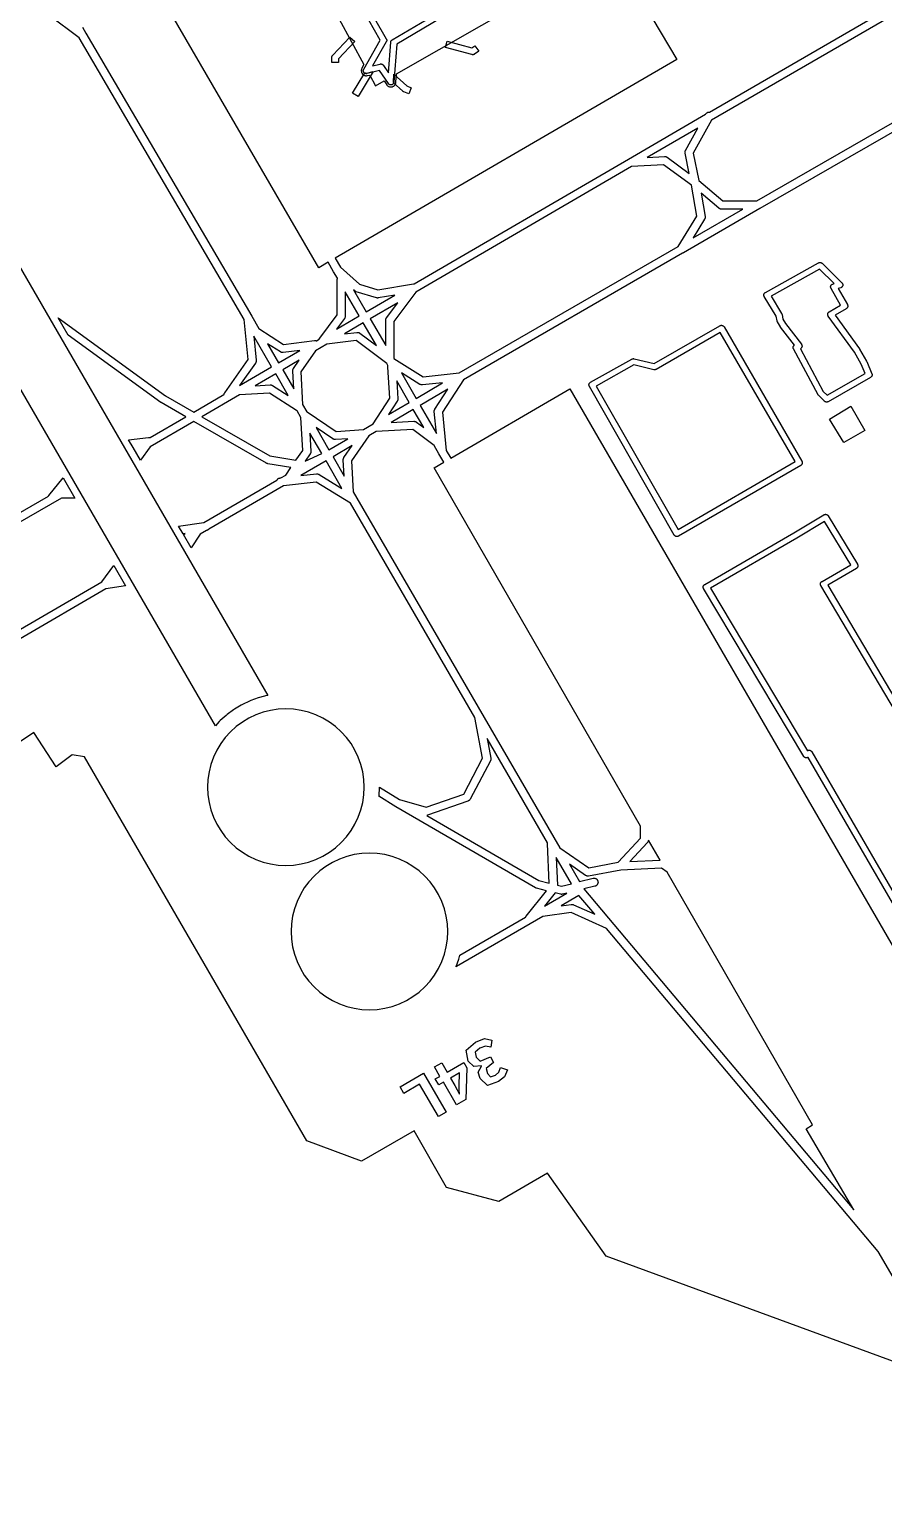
# Model space of a CAD drawing. Header units: millimetres. Extents: x 3 to 263, y 3 to 223.
# Drawn here: x 102.7 to 136.5, y 52.9 to 110.9 of the extents above; entities that cross this region are included whole.
import ezdxf

# ---------------------------------------------------------------- set-up
doc = ezdxf.new("R2010")
doc.units = ezdxf.units.MM
for name, color, linetype in [('CUT', 1, 'Continuous'), ('ENGRAVE_DARK', 7, 'Continuous'), ('ENGRAVE_LIGHT', 8, 'Continuous')]:
    doc.layers.add(name, color=color, linetype=linetype)

msp = doc.modelspace()

# ---------------------------------------------------------------- linework, layer by layer
at = {"layer": 'CUT'}
for points in [[(115.852, 80.317), (115.896, 80.618), (115.911, 80.922), (115.896, 81.226), (115.852, 81.527), (115.778, 81.822), (115.675, 82.108), (115.545, 82.383), (115.389, 82.644), (115.208, 82.889), (115.003, 83.114), (114.778, 83.318), (114.534, 83.5), (114.273, 83.656), (113.998, 83.786), (113.711, 83.889), (113.416, 83.962), (113.115, 84.007), (112.811, 84.022), (112.508, 84.007), (112.207, 83.962), (111.911, 83.889), (111.625, 83.786), (111.35, 83.656), (111.089, 83.5), (110.845, 83.318), (110.619, 83.114), (110.415, 82.889), (110.234, 82.644), (110.077, 82.383), (109.947, 82.108), (109.845, 81.822), (109.771, 81.527), (109.726, 81.226), (109.711, 80.922), (109.726, 80.618), (109.771, 80.317), (109.845, 80.022), (109.947, 79.736), (110.077, 79.461), (110.234, 79.2), (110.415, 78.955), (110.619, 78.73), (110.845, 78.526), (111.089, 78.345), (111.35, 78.188), (111.625, 78.058), (111.911, 77.956), (112.207, 77.882), (112.508, 77.837), (112.811, 77.822), (113.115, 77.837), (113.416, 77.882), (113.711, 77.956), (113.998, 78.058), (114.273, 78.188), (114.534, 78.345), (114.778, 78.526), (115.003, 78.73), (115.208, 78.955), (115.389, 79.2), (115.545, 79.461), (115.675, 79.736), (115.778, 80.022), (115.852, 80.317)], [(119.202, 74.906), (119.217, 75.21), (119.202, 75.514), (119.158, 75.814), (119.084, 76.11), (118.981, 76.396), (118.851, 76.671), (118.695, 76.932), (118.514, 77.176), (118.309, 77.402), (118.084, 77.606), (117.839, 77.787), (117.579, 77.944), (117.304, 78.074), (117.017, 78.176), (116.722, 78.25), (116.421, 78.295), (116.117, 78.31), (115.813, 78.295), (115.512, 78.25), (115.217, 78.176), (114.931, 78.074), (114.656, 77.944), (114.395, 77.787), (114.151, 77.606), (113.925, 77.402), (113.721, 77.176), (113.54, 76.932), (113.383, 76.671), (113.253, 76.396), (113.151, 76.11), (113.077, 75.814), (113.032, 75.514), (113.017, 75.21), (113.032, 74.906), (113.077, 74.605), (113.151, 74.31), (113.253, 74.023), (113.383, 73.748), (113.54, 73.487), (113.721, 73.243), (113.925, 73.018), (114.151, 72.813), (114.395, 72.632), (114.656, 72.476), (114.931, 72.346), (115.217, 72.243), (115.512, 72.169), (115.813, 72.125), (116.117, 72.11), (116.421, 72.125), (116.722, 72.169), (117.017, 72.243), (117.304, 72.346), (117.579, 72.476), (117.839, 72.632), (118.084, 72.813), (118.309, 73.018), (118.514, 73.243), (118.695, 73.487), (118.851, 73.748), (118.981, 74.023), (119.084, 74.31), (119.158, 74.605), (119.202, 74.906)]]:
    msp.add_lwpolyline(points, close=True, dxfattribs=at)
msp.add_lwpolyline([(172.52, 65.32), (156.44, 55.88), (156.36, 55.96), (156.2, 55.88), (156.2, 55.8), (151.24, 52.92), (125.48, 62.36), (123.16, 65.64), (121.24, 64.52), (119.16, 65.08), (117.88, 67.32), (115.8, 66.12), (113.64, 66.92), (104.84, 82.12), (104.36, 82.2), (103.72, 81.72), (102.84, 83.08), (97.48, 79.48)], dxfattribs=at)
at = {"layer": 'ENGRAVE_DARK'}
msp.add_lwpolyline([(64.539, 166.732), (112.097, 84.552), (112.061, 84.545), (112.061, 84.545), (111.766, 84.471), (111.709, 84.454), (111.423, 84.351), (111.369, 84.328), (111.094, 84.198), (111.042, 84.171), (110.781, 84.014), (110.732, 83.982), (110.487, 83.8), (110.442, 83.763), (110.216, 83.559), (110.175, 83.517), (110.021, 83.348), (62.463, 165.528)], dxfattribs=at)
for points in [[(115.345, 110.609), (115.535, 110.431), (114.89, 109.748), (114.89, 109.6), (114.63, 109.6), (114.63, 109.8), (114.631, 109.812), (114.632, 109.824), (114.635, 109.836), (114.639, 109.848), (114.644, 109.859), (114.65, 109.87), (114.657, 109.88), (114.665, 109.889), (115.345, 110.609)], [(120.179, 109.912), (120.166, 109.914), (119.126, 110.194), (119.194, 110.446), (120.173, 110.182), (120.282, 110.264), (120.438, 110.056), (120.278, 109.936), (120.267, 109.929), (120.256, 109.922), (120.244, 109.917), (120.231, 109.914), (120.218, 109.911), (120.205, 109.91), (120.192, 109.91), (120.179, 109.912)], [(115.951, 109.188), (115.96, 109.184), (115.969, 109.181), (115.979, 109.179), (115.989, 109.178), (115.998, 109.178), (116.008, 109.179), (116.018, 109.181), (116.266, 109.243), (115.671, 108.253), (115.449, 108.387), (115.935, 109.197), (115.942, 109.192), (115.951, 109.188)], [(117.087, 109.14), (117.591, 108.672), (117.768, 108.601), (117.672, 108.359), (117.472, 108.439), (117.461, 108.444), (117.45, 108.45), (117.441, 108.457), (117.432, 108.465), (117.061, 108.809), (117.063, 108.817), (117.064, 108.827), (117.087, 109.14)], [(134.32, 95.48), (135.16, 96), (135.72, 95.04), (134.88, 94.56), (134.32, 95.48)], [(120.343, 70.241), (120.498, 70.076), (120.901, 70.25), (121.028, 70.03), (120.73, 69.793), (120.785, 69.592), (120.909, 69.463), (121.098, 69.526), (121.237, 69.642), (121.307, 69.831), (121.573, 69.735), (121.455, 69.463), (121.222, 69.277), (120.783, 69.12), (120.491, 69.392), (120.412, 69.636), (120.55, 69.878), (120.544, 69.888), (120.241, 69.86), (120.025, 70.081), (119.943, 70.508), (120.316, 70.83), (120.665, 70.971), (120.953, 70.912), (120.921, 70.636), (120.703, 70.675), (120.487, 70.596), (120.3, 70.438), (120.343, 70.241)], [(117.327, 69.061), (118.26, 69.601), (119.15, 68.062), (118.843, 67.884), (118.101, 69.165), (117.476, 68.803), (117.327, 69.061)], [(119.04, 69.243), (118.858, 69.137), (118.722, 69.372), (118.905, 69.477), (118.689, 69.849), (118.974, 70.014), (119.189, 69.642), (119.846, 70.022), (119.967, 69.812), (119.924, 68.565), (119.556, 68.352), (119.04, 69.243)], [(119.664, 69.099), (119.684, 69.615), (119.325, 69.407), (119.497, 69.11), (119.588, 68.947), (119.672, 68.779), (119.682, 68.785), (119.671, 68.939), (119.664, 69.099)]]:
    msp.add_lwpolyline(points, close=True, dxfattribs=at)
at = {"layer": 'ENGRAVE_LIGHT'}
for points in [[(114.92, 111.32), (115.901, 109.521), (115.82, 109.378), (115.811, 109.36), (115.804, 109.342), (115.798, 109.323), (115.795, 109.304), (115.793, 109.285), (115.794, 109.265), (115.796, 109.246), (115.8, 109.227), (115.806, 109.209), (115.814, 109.191), (115.823, 109.174), (115.834, 109.158), (115.846, 109.143), (115.86, 109.129), (115.875, 109.117), (115.892, 109.106), (115.909, 109.097), (115.927, 109.09), (115.946, 109.084), (115.965, 109.08), (115.984, 109.079), (116.003, 109.079), (116.023, 109.081), (116.042, 109.084), (116.128, 109.106), (116.36, 108.68), (116.697, 108.873), (116.798, 108.723), (116.809, 108.707), (116.823, 108.692), (116.837, 108.679), (116.853, 108.667), (116.87, 108.657), (116.888, 108.649), (116.907, 108.642), (116.926, 108.638), (116.946, 108.635), (116.966, 108.634), (116.986, 108.635), (117.005, 108.638), (117.024, 108.643), (117.043, 108.65), (117.061, 108.659), (117.078, 108.669), (117.093, 108.681), (117.108, 108.695), (117.121, 108.71), (117.132, 108.726), (117.142, 108.743), (117.15, 108.761), (117.157, 108.78), (117.161, 108.8), (117.163, 108.819), (117.188, 109.154), (125.72, 114.04), (128.28, 109.72), (114.762, 101.854), (114.966, 101.502), (115.72, 100.823), (116.45, 100.604), (117.854, 100.838), (117.856, 100.838), (117.857, 100.838), (117.863, 100.839), (117.869, 100.84), (117.871, 100.84), (117.873, 100.84), (117.879, 100.84), (117.885, 100.84), (117.887, 100.84), (126.359, 105.778), (126.36, 105.778), (126.36, 105.778), (129.417, 107.552), (129.42, 107.558), (129.428, 107.571), (129.438, 107.583), (129.449, 107.595), (129.461, 107.605), (129.473, 107.614), (129.487, 107.622), (129.501, 107.629), (129.516, 107.634), (129.531, 107.637), (129.547, 107.639), (129.563, 107.64), (129.568, 107.64), (140.84, 114.178)], [(104.76, 111.003), (104.899, 110.76), (111.458, 99.561), (111.458, 99.56), (111.459, 99.56), (111.739, 99.075), (112.718, 98.446), (113.94, 98.599), (113.944, 98.599), (113.947, 98.599), (113.951, 98.6), (113.956, 98.6), (113.959, 98.6), (113.963, 98.6), (113.967, 98.6), (113.972, 98.6), (113.975, 98.599), (113.978, 98.599), (113.983, 98.598), (113.987, 98.598), (113.99, 98.597), (113.994, 98.596), (113.998, 98.595), (114.002, 98.594), (114.006, 98.593), (114.009, 98.592), (114.013, 98.591), (114.017, 98.589), (114.02, 98.588), (114.022, 98.587), (114.128, 98.649), (114.128, 98.649), (114.13, 98.655), (114.13, 98.657), (114.131, 98.658), (114.133, 98.664), (114.136, 98.669), (114.137, 98.671), (114.137, 98.673), (114.14, 98.678), (114.143, 98.683), (114.144, 98.685), (114.145, 98.686), (114.149, 98.691), (114.152, 98.696), (114.84, 99.613), (114.84, 101), (114.841, 101.016), (114.843, 101.031), (114.847, 101.046), (114.852, 101.06), (114.701, 101.32), (114.486, 101.693), (114.12, 101.48), (107.162, 113.458)], [(146.416, 112.368), (131.56, 103.821), (128.539, 102.075), (128.533, 102.07), (128.52, 102.061), (128.506, 102.054), (128.499, 102.052), (119.833, 97.041), (119.005, 95.76), (119.156, 94.25), (119.335, 93.941), (124.04, 96.68), (140.68, 67.96), (140.2, 67.64), (143.08, 62.6), (139.271, 60.352), (141.115, 59.638), (142.175, 59.562), (142.175, 59.562), (142.93, 59.864), (167.934, 74.404)], [(137.8, 59.88), (136.238, 62.549), (125.497, 75.333), (125.495, 75.334), (124.096, 75.955), (122.979, 75.806), (119.56, 73.822), (119.557, 73.82), (119.554, 73.818), (119.55, 73.816), (119.546, 73.814), (119.543, 73.813), (119.543, 73.813), (119.546, 73.821), (119.649, 74.108), (119.666, 74.164), (119.692, 74.268), (122.291, 75.777), (122.291, 75.779), (122.298, 75.794), (122.306, 75.807), (122.315, 75.82), (123.119, 76.825), (122.721, 76.925), (122.707, 76.929), (122.693, 76.935), (122.68, 76.942), (117.16, 80.142), (117.157, 80.143), (117.155, 80.144), (116.493, 80.56), (116.496, 80.589), (116.511, 80.893), (116.511, 80.927), (117.306, 80.428), (118.355, 80.128), (119.848, 80.65), (120.592, 82.065), (120.284, 83.682), (115.362, 92.165), (114.003, 92.995), (112.715, 92.852), (109.759, 91.134), (109.758, 91.132), (109.747, 91.121), (109.735, 91.111), (109.722, 91.102), (109.708, 91.095), (109.693, 91.089), (109.678, 91.085), (109.674, 91.084), (109.416, 90.934), (109.065, 90.391), (108.758, 90.921), (108.828, 90.962), (108.741, 90.95), (108.568, 91.249), (109.565, 91.391), (112.457, 93.072), (112.458, 93.074), (112.466, 93.087), (112.475, 93.1), (112.485, 93.112), (112.497, 93.122), (112.509, 93.132), (112.523, 93.14), (112.537, 93.147), (112.552, 93.153), (112.567, 93.157), (112.582, 93.159), (112.612, 93.162), (112.804, 93.274), (113.009, 93.57), (112.094, 93.722), (112.089, 93.723), (112.084, 93.724), (112.081, 93.725), (112.078, 93.726), (112.074, 93.727), (112.069, 93.728), (112.066, 93.729), (112.063, 93.73), (112.059, 93.732), (112.054, 93.734), (112.052, 93.736), (112.049, 93.737), (112.045, 93.739), (112.04, 93.741), (109.173, 95.395), (107.445, 94.391), (107.057, 93.861), (106.765, 94.365), (106.771, 94.369), (106.763, 94.368), (106.588, 94.671), (107.382, 94.759), (107.387, 94.759), (107.391, 94.76), (107.395, 94.76), (107.398, 94.76), (107.402, 94.76), (107.407, 94.76), (107.41, 94.76), (107.414, 94.759), (107.418, 94.759), (107.423, 94.758), (107.426, 94.758), (107.429, 94.757), (107.434, 94.756), (107.436, 94.756), (108.853, 95.58), (107.88, 96.141), (107.88, 96.142), (107.879, 96.142), (107.873, 96.146), (107.867, 96.15), (107.867, 96.15), (107.866, 96.15), (104.192, 98.811), (103.798, 99.491), (108.047, 96.414), (109.172, 95.765), (110.361, 96.456), (110.361, 96.46), (110.364, 96.475), (110.368, 96.49), (110.374, 96.505), (110.381, 96.519), (110.389, 96.532), (111.315, 97.844), (111.164, 99.43), (104.638, 110.571), (103.434, 111.475)], [(119.268, 111.55), (117.195, 110.329), (117.084, 108.825), (117.082, 108.813), (117.08, 108.802), (117.076, 108.79), (117.071, 108.78), (117.065, 108.769), (117.058, 108.76), (117.05, 108.751), (117.042, 108.742), (117.032, 108.735), (117.022, 108.729), (117.011, 108.724), (117, 108.72), (116.989, 108.717), (116.977, 108.715), (116.965, 108.714), (116.953, 108.714), (116.941, 108.716), (116.93, 108.719), (116.919, 108.723), (116.908, 108.728), (116.898, 108.734), (116.888, 108.741), (116.879, 108.749), (116.871, 108.758), (116.864, 108.767), (116.518, 109.286), (116.022, 109.162), (116.011, 109.16), (115.999, 109.158), (115.988, 109.158), (115.976, 109.16), (115.965, 109.162), (115.953, 109.165), (115.943, 109.17), (115.932, 109.175), (115.923, 109.181), (115.913, 109.189), (115.905, 109.197), (115.898, 109.206), (115.891, 109.216), (115.885, 109.226), (115.881, 109.236), (115.877, 109.248), (115.875, 109.259), (115.874, 109.271), (115.873, 109.282), (115.874, 109.294), (115.876, 109.305), (115.88, 109.317), (115.884, 109.327), (115.889, 109.338), (116.542, 110.48), (116.09, 111.27)], [(116.323, 111.347), (116.784, 110.54), (116.789, 110.529), (116.794, 110.519), (116.797, 110.508), (116.799, 110.497), (116.8, 110.486), (116.8, 110.474), (116.799, 110.463), (116.797, 110.452), (116.794, 110.441), (116.789, 110.431), (116.784, 110.42), (116.237, 109.463), (116.542, 109.539), (116.553, 109.542), (116.565, 109.543), (116.576, 109.543), (116.587, 109.542), (116.598, 109.54), (116.609, 109.537), (116.62, 109.533), (116.63, 109.528), (116.64, 109.522), (116.649, 109.515), (116.657, 109.507), (116.665, 109.499), (116.671, 109.489), (116.87, 109.191), (116.96, 110.409), (116.962, 110.42), (116.964, 110.432), (116.968, 110.443), (116.972, 110.453), (116.978, 110.463), (116.985, 110.473), (116.992, 110.482), (117, 110.49), (117.009, 110.497), (117.019, 110.503), (119.259, 111.823)], [(100.505, 90.759), (103.418, 92.433), (103.418, 92.434), (103.426, 92.447), (103.435, 92.46), (103.996, 93.161), (104.459, 92.36), (103.932, 92.36), (100.44, 90.353)], [(137.662, 74.865), (133.467, 82.1), (133.461, 82.096), (133.45, 82.091), (133.439, 82.087), (133.428, 82.083), (133.417, 82.081), (133.405, 82.08), (133.393, 82.08), (133.382, 82.081), (133.37, 82.084), (133.359, 82.087), (133.348, 82.092), (133.338, 82.097), (133.328, 82.104), (133.319, 82.111), (133.311, 82.12), (133.303, 82.129), (133.297, 82.139), (129.337, 88.779), (129.331, 88.789), (129.327, 88.8), (129.323, 88.811), (129.321, 88.823), (129.32, 88.835), (129.32, 88.847), (129.321, 88.859), (129.324, 88.87), (129.327, 88.881), (129.332, 88.892), (129.338, 88.903), (129.344, 88.913), (129.352, 88.922), (129.361, 88.93), (129.37, 88.937), (129.38, 88.944), (132.899, 90.983), (134.098, 91.703), (134.109, 91.708), (134.119, 91.713), (134.131, 91.716), (134.142, 91.719), (134.154, 91.72), (134.166, 91.72), (134.177, 91.719), (134.189, 91.716), (134.2, 91.713), (134.211, 91.709), (134.221, 91.703), (134.231, 91.697), (134.24, 91.689), (134.249, 91.681), (134.256, 91.672), (134.263, 91.662), (135.423, 89.742), (135.428, 89.732), (135.433, 89.721), (135.436, 89.709), (135.439, 89.698), (135.44, 89.686), (135.44, 89.674), (135.439, 89.662), (135.436, 89.65), (135.433, 89.639), (135.428, 89.628), (135.422, 89.617), (135.416, 89.608), (135.408, 89.598), (135.4, 89.59), (135.39, 89.583), (135.38, 89.576), (134.245, 88.917), (137.077, 84.142)], [(136.931, 83.918), (133.977, 88.899), (133.971, 88.909), (133.967, 88.92), (133.963, 88.932), (133.961, 88.943), (133.96, 88.955), (133.96, 88.967), (133.961, 88.979), (133.964, 88.99), (133.967, 89.002), (133.972, 89.012), (133.978, 89.023), (133.984, 89.033), (133.992, 89.042), (134.001, 89.05), (134.01, 89.057), (134.02, 89.064), (135.154, 89.722), (134.119, 91.436), (133.022, 90.777), (133.02, 90.776), (129.605, 88.797), (133.442, 82.364), (133.449, 82.368), (133.46, 82.373), (133.471, 82.378), (133.482, 82.381), (133.494, 82.383), (133.505, 82.384), (133.517, 82.384), (133.529, 82.383), (133.54, 82.38), (133.552, 82.377), (133.563, 82.372), (133.573, 82.367), (133.583, 82.36), (133.592, 82.352), (133.6, 82.344), (133.607, 82.335), (133.614, 82.325), (137.93, 74.881)], [(102.15, 87.077), (105.534, 89.047), (106.005, 89.688), (106.468, 88.889), (105.688, 88.766), (102.297, 86.793)]]:
    msp.add_lwpolyline(points, dxfattribs=at)
for points in [[(143.252, 113.079), (142.301, 113.956), (140.967, 113.882), (129.654, 107.319), (128.928, 106.014), (129.146, 104.926), (130.099, 104.12), (131.437, 104.12), (142.702, 110.6), (142.704, 110.605), (143.472, 111.833), (143.252, 113.079)], [(128.601, 106.057), (128.603, 106.073), (128.607, 106.088), (128.613, 106.103), (128.62, 106.118), (129.114, 107.006), (127.102, 105.839), (127.791, 105.88), (127.806, 105.88), (127.822, 105.878), (127.838, 105.876), (127.853, 105.871), (127.867, 105.865), (127.881, 105.858), (127.895, 105.849), (128.762, 105.213), (128.603, 106.009), (128.601, 106.025), (128.6, 106.041), (128.601, 106.057)], [(117.08, 99.347), (117.08, 97.889), (118.238, 97.165), (119.669, 97.316), (128.328, 102.322), (129.072, 103.513), (128.854, 104.749), (127.752, 105.557), (126.488, 105.483), (117.95, 100.506), (117.08, 99.347)], [(130.008, 103.803), (129.993, 103.807), (129.978, 103.813), (129.963, 103.82), (129.949, 103.828), (129.937, 103.838), (129.234, 104.432), (129.398, 103.508), (129.4, 103.491), (129.4, 103.474), (129.398, 103.458), (129.395, 103.441), (129.39, 103.425), (129.384, 103.41), (129.376, 103.395), (128.918, 102.664), (130.884, 103.8), (130.04, 103.8), (130.024, 103.801), (130.008, 103.803)], [(131.737, 100.338), (131.731, 100.349), (131.727, 100.36), (131.723, 100.372), (131.721, 100.383), (131.72, 100.395), (131.72, 100.407), (131.722, 100.419), (131.724, 100.431), (131.728, 100.442), (131.733, 100.454), (131.738, 100.464), (131.745, 100.474), (131.753, 100.483), (131.762, 100.491), (131.772, 100.499), (131.782, 100.505), (133.883, 101.672), (133.894, 101.678), (133.905, 101.682), (133.916, 101.685), (133.928, 101.687), (133.94, 101.687), (133.952, 101.687), (133.963, 101.685), (133.975, 101.683), (133.986, 101.679), (133.997, 101.674), (134.007, 101.668), (134.017, 101.661), (134.025, 101.653), (134.807, 100.887), (134.815, 100.878), (134.822, 100.869), (134.828, 100.859), (134.833, 100.848), (134.837, 100.837), (134.84, 100.826), (134.842, 100.815), (134.843, 100.803), (134.842, 100.791), (134.841, 100.78), (134.838, 100.768), (134.835, 100.757), (134.83, 100.747), (134.824, 100.736), (134.817, 100.727), (134.81, 100.718), (134.801, 100.71), (134.792, 100.703), (134.782, 100.697), (134.772, 100.691), (134.761, 100.687), (134.658, 100.653), (135.024, 100.02), (135.029, 100.01), (135.034, 99.999), (135.037, 99.987), (135.039, 99.976), (135.04, 99.964), (135.04, 99.952), (135.038, 99.941), (135.036, 99.929), (135.032, 99.918), (135.028, 99.907), (135.022, 99.897), (135.016, 99.887), (135.008, 99.878), (135, 99.87), (134.99, 99.863), (134.981, 99.856), (134.541, 99.599), (135.497, 98.27), (135.504, 98.26), (135.784, 97.78), (135.791, 97.766), (135.991, 97.286), (135.995, 97.275), (135.998, 97.264), (135.999, 97.253), (136, 97.241), (136, 97.23), (135.998, 97.218), (135.995, 97.207), (135.992, 97.196), (135.987, 97.185), (135.981, 97.175), (135.974, 97.166), (135.967, 97.157), (135.958, 97.149), (135.949, 97.142), (135.94, 97.136), (134.26, 96.176), (134.249, 96.17), (134.238, 96.166), (134.226, 96.163), (134.214, 96.161), (134.202, 96.16), (134.19, 96.16), (134.178, 96.162), (134.166, 96.165), (134.155, 96.169), (134.144, 96.174), (134.134, 96.18), (134.124, 96.187), (134.115, 96.195), (133.888, 96.423), (133.88, 96.431), (133.873, 96.441), (133.867, 96.451), (132.894, 98.263), (132.889, 98.274), (132.885, 98.285), (132.882, 98.297), (132.881, 98.308), (132.88, 98.32), (132.881, 98.332), (132.882, 98.344), (132.885, 98.355), (132.889, 98.366), (132.894, 98.377), (132.901, 98.387), (132.908, 98.397), (132.916, 98.405), (132.925, 98.413), (132.929, 98.417), (132.384, 99.128), (132.376, 99.14), (132.257, 99.338), (132.251, 99.35), (132.246, 99.363), (132.242, 99.376), (132.206, 99.556), (131.737, 100.338)], [(132.579, 99.269), (133.205, 98.451), (133.212, 98.441), (133.217, 98.431), (133.222, 98.42), (133.226, 98.409), (133.228, 98.398), (133.23, 98.386), (133.23, 98.375), (133.229, 98.363), (133.227, 98.352), (133.224, 98.341), (133.22, 98.33), (133.215, 98.319), (133.209, 98.309), (133.202, 98.3), (133.194, 98.292), (133.185, 98.284), (133.176, 98.277), (133.166, 98.271), (133.163, 98.27), (134.07, 96.58), (134.22, 96.43), (135.728, 97.292), (135.572, 97.666), (135.299, 98.135), (134.269, 99.566), (134.262, 99.576), (134.257, 99.586), (134.253, 99.597), (134.249, 99.608), (134.247, 99.62), (134.246, 99.632), (134.246, 99.643), (134.248, 99.655), (134.25, 99.667), (134.254, 99.678), (134.258, 99.689), (134.264, 99.699), (134.271, 99.709), (134.278, 99.718), (134.286, 99.726), (134.296, 99.733), (134.305, 99.74), (134.756, 100.003), (134.376, 100.66), (134.371, 100.67), (134.366, 100.681), (134.363, 100.693), (134.361, 100.704), (134.36, 100.716), (134.36, 100.728), (134.362, 100.74), (134.364, 100.751), (134.368, 100.763), (134.373, 100.773), (134.378, 100.784), (134.385, 100.793), (134.393, 100.802), (134.401, 100.811), (134.411, 100.818), (134.42, 100.824), (134.431, 100.83), (134.442, 100.834), (134.499, 100.853), (133.921, 101.419), (132.007, 100.355), (132.423, 99.662), (132.429, 99.65), (132.434, 99.637), (132.438, 99.624), (132.474, 99.444), (132.579, 99.269)], [(115.154, 99.516), (115.149, 99.502), (115.143, 99.489), (115.136, 99.476), (115.128, 99.464), (114.819, 99.052), (115.711, 99.572), (115.16, 100.526), (115.16, 99.56), (115.159, 99.545), (115.157, 99.531), (115.154, 99.516)], [(117.116, 100.39), (116.466, 100.282), (116.452, 100.28), (116.437, 100.28), (116.423, 100.281), (116.408, 100.283), (116.394, 100.287), (115.594, 100.527), (115.577, 100.533), (115.562, 100.541), (115.547, 100.55), (115.533, 100.561), (115.484, 100.605), (115.988, 99.733), (117.116, 100.39)], [(116.766, 99.444), (116.771, 99.458), (116.777, 99.471), (116.784, 99.484), (116.792, 99.496), (117.239, 100.092), (116.148, 99.456), (116.76, 98.397), (116.76, 99.4), (116.761, 99.415), (116.763, 99.429), (116.766, 99.444)], [(115.667, 98.918), (115.682, 98.914), (115.696, 98.91), (115.71, 98.904), (115.723, 98.897), (115.736, 98.888), (116.39, 98.398), (115.872, 99.295), (115.127, 98.861), (115.621, 98.919), (115.636, 98.92), (115.652, 98.92), (115.667, 98.918)], [(128.249, 90.844), (128.237, 90.848), (128.227, 90.853), (128.216, 90.858), (128.207, 90.865), (128.198, 90.873), (128.189, 90.881), (128.182, 90.891), (128.176, 90.9), (124.816, 96.78), (124.81, 96.791), (124.806, 96.802), (124.803, 96.813), (124.801, 96.825), (124.8, 96.837), (124.8, 96.849), (124.802, 96.86), (124.804, 96.872), (124.808, 96.883), (124.813, 96.894), (124.819, 96.904), (124.826, 96.914), (124.833, 96.923), (124.842, 96.931), (124.851, 96.938), (124.861, 96.945), (126.501, 97.865), (126.511, 97.87), (126.522, 97.874), (126.532, 97.877), (126.543, 97.879), (126.555, 97.88), (126.566, 97.88), (126.577, 97.879), (126.588, 97.877), (127.381, 97.688), (129.98, 99.184), (129.991, 99.189), (130.002, 99.194), (130.013, 99.197), (130.024, 99.199), (130.036, 99.2), (130.048, 99.2), (130.06, 99.198), (130.071, 99.196), (130.082, 99.192), (130.093, 99.188), (130.103, 99.182), (130.113, 99.175), (130.122, 99.168), (130.13, 99.159), (130.137, 99.15), (130.144, 99.14), (133.224, 93.82), (133.229, 93.81), (133.234, 93.799), (133.237, 93.787), (133.239, 93.776), (133.24, 93.764), (133.24, 93.752), (133.238, 93.741), (133.236, 93.729), (133.232, 93.718), (133.228, 93.707), (133.222, 93.697), (133.215, 93.687), (133.208, 93.678), (133.199, 93.67), (133.19, 93.663), (133.18, 93.656), (128.34, 90.856), (128.33, 90.851), (128.319, 90.846), (128.307, 90.843), (128.296, 90.841), (128.284, 90.84), (128.272, 90.84), (128.26, 90.842), (128.249, 90.844)], [(111.639, 97.815), (111.64, 97.799), (111.639, 97.783), (111.637, 97.767), (111.632, 97.751), (111.627, 97.736), (111.619, 97.721), (111.611, 97.708), (110.982, 96.818), (112.248, 97.554), (111.549, 98.764), (111.639, 97.815)], [(114.434, 98.457), (113.985, 98.196), (113.403, 97.354), (113.474, 96.072), (113.645, 95.775), (113.649, 95.773), (114.804, 95.003), (115.877, 95.075), (116.261, 95.302), (116.917, 96.322), (116.84, 97.55), (116.84, 97.566), (116.841, 97.581), (116.844, 97.597), (116.847, 97.606), (116.798, 97.692), (115.595, 98.594), (114.434, 98.457)], [(127.406, 97.44), (127.395, 97.44), (127.383, 97.441), (127.372, 97.443), (126.578, 97.632), (125.084, 96.795), (128.324, 91.124), (132.956, 93.804), (129.996, 98.916), (127.46, 97.456), (127.45, 97.451), (127.439, 97.447), (127.428, 97.443), (127.417, 97.441), (127.406, 97.44)], [(112.7, 98.121), (112.684, 98.12), (112.668, 98.12), (112.652, 98.122), (112.637, 98.126), (112.622, 98.131), (112.607, 98.137), (112.593, 98.145), (112.088, 98.47), (112.525, 97.715), (113.365, 98.204), (112.7, 98.121)], [(113.08, 97.406), (113.081, 97.421), (113.084, 97.436), (113.088, 97.451), (113.094, 97.465), (113.1, 97.478), (113.108, 97.491), (113.333, 97.815), (112.685, 97.438), (113.119, 96.685), (113.08, 97.391), (113.08, 97.406)], [(112.272, 96.823), (112.287, 96.815), (112.905, 96.417), (112.408, 97.277), (111.593, 96.802), (112.19, 96.84), (112.207, 96.84), (112.224, 96.838), (112.24, 96.835), (112.256, 96.83), (112.272, 96.823)], [(117.235, 96.24), (117.23, 96.224), (117.223, 96.208), (117.215, 96.193), (116.874, 95.664), (117.691, 96.147), (117.195, 97.004), (117.24, 96.29), (117.24, 96.273), (117.238, 96.256), (117.235, 96.24)], [(118.202, 96.84), (118.186, 96.841), (118.171, 96.843), (118.157, 96.846), (118.142, 96.851), (118.128, 96.857), (118.115, 96.864), (117.38, 97.324), (117.966, 96.309), (119.006, 96.924), (118.217, 96.841), (118.202, 96.84)], [(112.175, 94.033), (113.21, 93.86), (113.477, 94.246), (113.405, 95.552), (113.253, 95.815), (113.253, 95.815), (113.25, 95.816), (113.247, 95.818), (113.243, 95.82), (113.239, 95.822), (113.236, 95.824), (113.233, 95.825), (112.158, 96.517), (110.975, 96.443), (109.492, 95.581), (112.175, 94.033)], [(118.681, 95.815), (118.683, 95.83), (118.686, 95.845), (118.692, 95.86), (118.698, 95.874), (118.706, 95.887), (119.217, 96.677), (118.126, 96.032), (118.767, 94.923), (118.681, 95.784), (118.68, 95.799), (118.681, 95.815)], [(117.934, 95.391), (117.949, 95.384), (117.963, 95.377), (117.976, 95.368), (118.266, 95.15), (117.851, 95.87), (116.976, 95.353), (117.872, 95.4), (117.887, 95.4), (117.903, 95.398), (117.919, 95.395), (117.934, 95.391)], [(114.712, 94.688), (114.698, 94.693), (114.684, 94.699), (114.671, 94.707), (114.007, 95.15), (114.515, 94.27), (115.265, 94.713), (114.771, 94.68), (114.756, 94.68), (114.741, 94.681), (114.726, 94.684), (114.712, 94.688)], [(113.792, 94.149), (113.786, 94.135), (113.78, 94.122), (113.772, 94.109), (113.573, 93.821), (114.232, 94.121), (113.759, 94.938), (113.8, 94.209), (113.8, 94.194), (113.799, 94.179), (113.796, 94.164), (113.792, 94.149)], [(117.83, 95.077), (116.381, 95.001), (116.093, 94.831), (116.092, 94.829), (115.403, 93.834), (115.475, 92.608), (115.618, 92.36), (123.653, 78.515), (124.796, 77.73), (125.958, 77.947), (126.84, 78.903), (126.84, 79.378), (118.68, 93.56), (119.059, 93.781), (118.862, 94.12), (118.862, 94.12), (118.861, 94.12), (118.674, 94.445), (117.83, 95.077)], [(115.084, 93.916), (115.088, 93.93), (115.094, 93.945), (115.1, 93.958), (115.108, 93.971), (115.434, 94.442), (114.675, 93.993), (115.118, 93.226), (115.08, 93.871), (115.08, 93.886), (115.081, 93.901), (115.084, 93.916)], [(114.052, 93.32), (114.067, 93.318), (114.082, 93.314), (114.096, 93.31), (114.11, 93.304), (114.123, 93.297), (115.027, 92.744), (114.399, 93.831), (113.399, 93.25), (114.022, 93.319), (114.037, 93.32), (114.052, 93.32)], [(120.064, 80.399), (120.053, 80.39), (120.04, 80.381), (120.027, 80.375), (120.013, 80.369), (118.413, 79.809), (118.397, 79.804), (118.384, 79.802), (122.821, 77.23), (123.23, 77.127), (123.16, 78.673), (123.16, 78.688), (123.162, 78.704), (123.165, 78.719), (120.769, 82.847), (120.917, 82.07), (120.919, 82.055), (120.92, 82.039), (120.919, 82.024), (120.917, 82.009), (120.913, 81.994), (120.908, 81.979), (120.902, 81.965), (120.102, 80.445), (120.094, 80.433), (120.085, 80.42), (120.075, 80.409), (120.064, 80.399)], [(127.127, 78.743), (127.118, 78.731), (126.422, 77.978), (127.613, 78.035), (127.159, 78.824), (127.157, 78.81), (127.154, 78.796), (127.149, 78.782), (127.143, 78.768), (127.136, 78.755), (127.127, 78.743)], [(123.554, 77.046), (123.72, 77.005), (124.104, 77.101), (123.505, 78.132), (123.554, 77.046)], [(124.774, 77.401), (124.758, 77.4), (124.742, 77.401), (124.727, 77.403), (124.712, 77.407), (124.697, 77.413), (124.683, 77.42), (124.669, 77.428), (124.028, 77.869), (124.427, 77.182), (124.961, 77.315), (124.977, 77.318), (124.992, 77.32), (125.008, 77.32), (125.024, 77.318), (125.039, 77.315), (125.054, 77.311), (125.068, 77.305), (125.082, 77.297), (125.095, 77.288), (125.108, 77.279), (125.119, 77.267), (125.129, 77.255), (125.137, 77.242), (125.145, 77.228), (125.151, 77.214), (125.155, 77.199), (125.158, 77.183), (125.16, 77.168), (125.16, 77.152), (125.158, 77.136), (125.155, 77.121), (125.151, 77.106), (125.145, 77.092), (125.137, 77.078), (125.128, 77.065), (125.119, 77.052), (125.107, 77.041), (125.095, 77.031), (125.082, 77.023), (125.068, 77.015), (125.054, 77.009), (125.039, 77.005), (124.602, 76.896), (135.28, 64.188), (133.4, 67.4), (133.64, 67.56), (127.891, 77.552), (127.67, 77.717), (126.059, 77.641), (124.789, 77.403), (124.774, 77.401)], [(123.728, 76.68), (123.712, 76.68), (123.697, 76.682), (123.681, 76.685), (123.461, 76.74), (123.037, 76.211), (123.926, 76.727), (123.759, 76.685), (123.743, 76.682), (123.728, 76.68)], [(124.157, 76.276), (124.171, 76.272), (124.185, 76.266), (125.028, 75.892), (124.404, 76.634), (123.7, 76.225), (124.099, 76.279), (124.113, 76.28), (124.128, 76.28), (124.143, 76.278), (124.157, 76.276)]]:
    msp.add_lwpolyline(points, close=True, dxfattribs=at)

doc.saveas('drawing.dxf')
